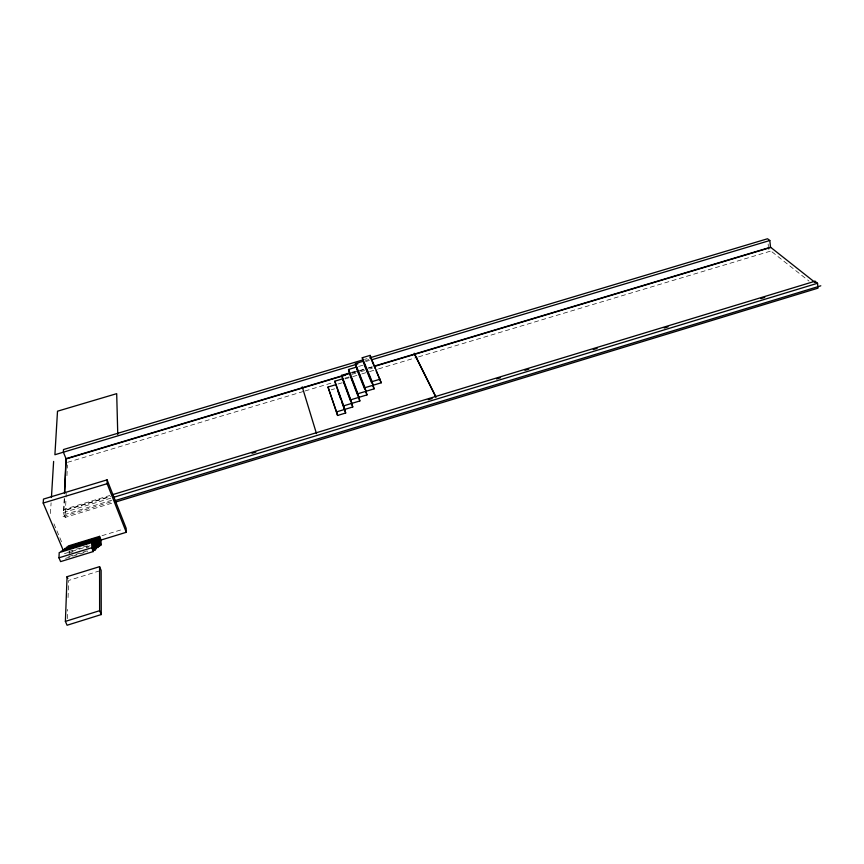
<?xml version="1.0" encoding="UTF-8"?>
<svg xmlns="http://www.w3.org/2000/svg" width="864" height="864" viewBox="0 0 864 864"><rect width="100%" height="100%" fill="white"/><g stroke="black" fill="none" stroke-linecap="round" stroke-linejoin="round"><path stroke-width="0.65" stroke-dasharray="4.32 3.24" d="M67.316 618.656L67.64 609.433M68.051 597.575L68.656 580.446L101.131 570.402M69.606 553.381L69.692 550.897M111.672 503.226L65.189 517.385L65.999 498.344M66.053 497.016L66.226 493.009M66.949 475.675L67.403 465.005M64.249 498.55L63.72 510.505L110.149 496.4M64.368 498.841L63.839 510.808L110.311 496.681M65.189 517.385L63.212 512.644L63.342 509.62L109.836 495.493M50.447 513.54L51.095 502.848M68.796 551.502L89.154 545.249M64.476 553.63L90.115 545.756M68.882 553.09L73.85 551.567M86.27 547.754L88.754 546.988M68.612 556.567L87.815 550.67M65.556 558.36L87.48 551.61M102.028 535.691L123.606 529.07M63.212 512.644L110.916 498.128M111.802 500.213L65.318 514.35L63.342 509.62M63.04 516.445L112.093 501.509M365.58 361.606L369.446 360.45M358.603 366.466L363.074 365.126M350.622 372.654L355.093 371.315M352.663 372.632L366.822 368.388M368.107 367.999L371.974 366.844M351.788 373.205L363.42 369.716M368.582 368.172L372.46 367.006M351.659 374.425L359.413 372.103M360.698 371.714L364.576 370.548M369.738 369.004L372.319 368.226M344.898 378.173L349.369 376.823M67.511 462.337L303.707 391.37M305.003 390.982L333.396 382.46M345.006 378.961L351.464 377.028M352.76 376.639L360.504 374.317M361.789 373.928L368.248 371.984M369.533 371.596L377.276 369.274M378.572 368.885L417.29 357.253M418.576 356.864L770.936 251.003L768.679 249.221M338.062 384.005L342.533 382.666M331.236 389.837L334.595 388.832M364.5 359.424L367.081 358.646M365.461 360.601L368.82 359.597M771.995 251.845L809.05 281.113M53.968 523.854L62.348 543.661M768.118 243.994L768.398 246.607"/><path stroke-width="1.3" d="M66.452 547.279L98.064 537.581L98.053 547.517L94.997 540.043L62.888 549.893M64.681 548.575L96.541 538.801L96.509 548.834L93.431 541.307L61.074 551.243M92.448 550.94L94.943 550.174L94.997 540.043M94.943 550.174L91.832 542.592L59.216 552.604L58.968 557.809L60.599 561.611L93.355 551.534L93.431 541.307M93.355 551.534L91.789 547.722L91.832 542.592M65.394 621.389L67.057 576.698L99.587 566.654L101.131 570.402L101.25 614.563L67.079 625.244L65.394 621.389L99.619 610.697L99.587 566.654M64.487 493.225L66.02 458.665L350.093 373.41M64.606 493.517L66.139 458.946L63.364 452.142L63.493 449.539L363.204 359.813M51.43 497.502L53.622 461.43M63.223 550.238L43.2 503.053L43.481 499.09L107.082 479.844L126.155 528.282L126.284 532.289L101.045 540.032L101.056 544.946L98.539 545.724M58.968 557.809L91.789 547.722M97.027 546.998L99.565 546.221L99.554 536.371L68.191 545.994M112.417 494.705L814.957 281.232L817.538 283.262L817.981 288.166L115.549 502.049M252.018 453.276L255.884 452.099M428.274 399.708L432.119 398.542M496.573 378.95L500.44 377.773M524.945 370.321L528.811 369.155M593.276 349.553L597.143 348.376M664.189 328.007L668.056 326.83M760.892 298.609L764.759 297.432M113.497 497.351L817.538 283.262M114.674 500.731L820.8 285.811M373.108 385.225L363.226 361.271L355.385 363.614L364.986 387.677L381.229 382.784L370.105 355.396L362.264 357.739L363.874 363.614M365.98 391.295L356.357 367.135L348.527 369.49L357.858 393.746L374.09 388.843L372.125 381.607L362.264 357.739M358.862 397.354L349.51 372.989L341.669 375.343L350.741 399.805L366.973 394.902L364.986 387.677M351.756 403.402L342.662 378.842L334.832 381.197L343.634 405.853L359.856 400.95L357.858 393.746M344.66 409.439L335.826 384.685L327.996 387.04L336.539 411.89L352.76 406.976L350.741 399.805M43.2 503.053L107.125 483.689L107.082 479.844M327.996 387.04L337.576 415.465L345.676 413.003L343.634 405.853M357.826 363.928L54.907 454.734L57.51 411.199L116.694 393.66L117.774 434.57M372.038 359.672L769.813 240.505L770.558 247.514L375.052 366.228M374.544 366.066L770.537 247.223L815.076 282.463M66.139 458.946L345.319 375.149M372.125 381.607L380.246 379.156M369.662 357.88L767.556 238.756L769.813 240.505M414.223 353.236L435.748 396.457M414.439 354.1L435.974 397.364M67.057 576.698L67.856 578.578M371.056 358.927L375.127 368.464M376.142 370.85L381.229 382.784M99.619 610.697L101.25 614.563M364.187 364.792L371.617 382.828M372.611 385.236L374.09 388.843M96.541 538.801L99.565 546.221M99.554 536.371L101.045 540.032M98.064 537.581L101.056 544.946M364.565 388.832L357.329 370.645L355.385 363.614M366.012 392.472L366.973 394.902M107.125 483.689L126.284 532.289M350.482 376.488L357.988 396.058M358.927 398.498L359.856 400.95M343.645 382.331L350.482 400.82M351.4 403.283L352.76 406.976M337.716 390.647L340.805 399.341M341.69 401.825L345.676 413.003M302.216 386.834L316.505 433.674M336.539 411.89L337.576 415.465M334.832 381.197L335.826 384.685M341.669 375.343L343.321 381.164M348.527 369.49L350.158 375.322M370.105 355.396L370.742 357.75M814.957 281.232L815.044 282.15"/></g></svg>
